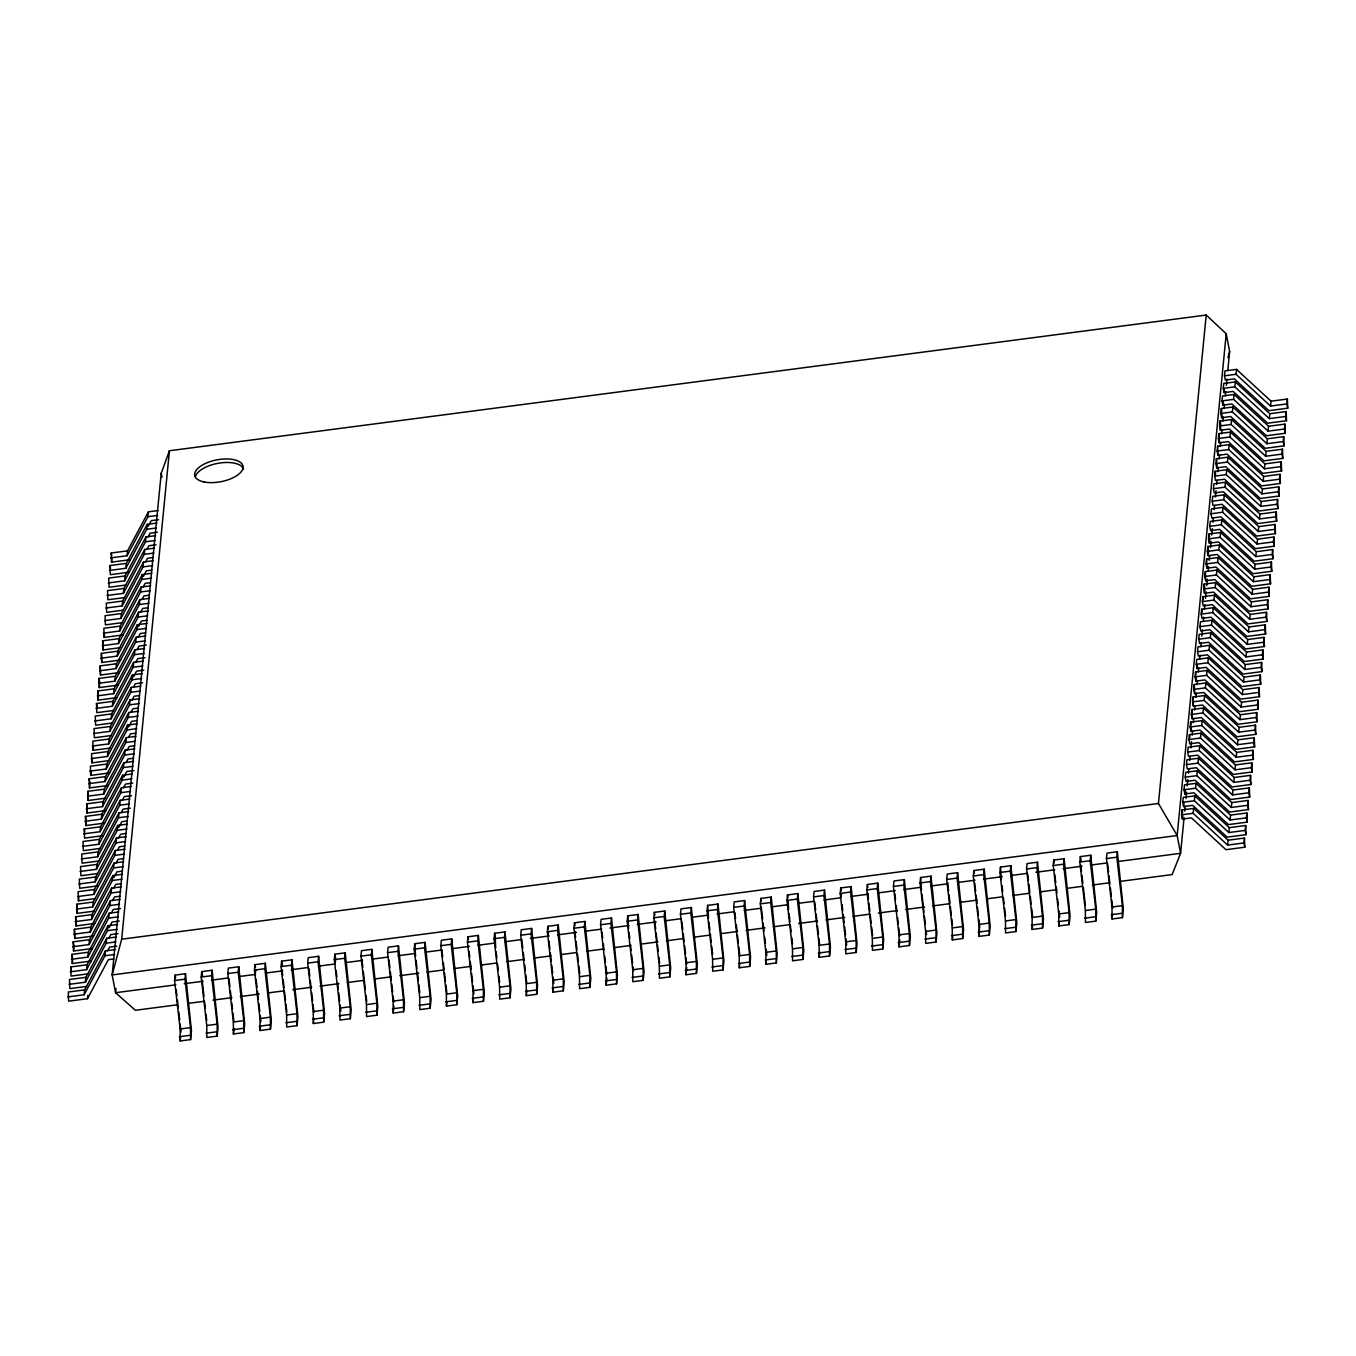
<?xml version="1.0" encoding="UTF-8"?>
<svg xmlns="http://www.w3.org/2000/svg" width="1356" height="1356" viewBox="0 0 1356 1356"><rect width="100%" height="100%" fill="white"/><g stroke="black" fill="none" stroke-linecap="round" stroke-linejoin="round"><path stroke-width="1.5" d="M113.768 958.946L108.344 959.658L87.479 998.694L68.614 1001.169L68.275 992.016L84.631 989.863L105.497 950.827L115.124 949.573M86.598 986.422L69.851 988.626L69.512 979.473L85.852 977.32L106.717 938.284L116.345 937.03M87.835 973.879L71.071 976.083L70.732 966.93L87.072 964.777L107.938 925.741L117.565 924.487M91.157 961.065L72.309 963.54L71.953 954.37L88.309 952.234L109.175 913.198L118.803 911.944M92.377 948.522L73.529 950.997L73.19 941.827L89.53 939.691L110.395 900.655L120.023 899.401M93.598 935.979L74.75 938.454L74.41 929.284L90.75 927.148L111.616 888.112L121.26 886.858M94.835 923.436L75.987 925.911L75.631 916.741L91.988 914.605L112.853 875.569L122.481 874.315M93.971 911.164L77.207 913.368L76.868 904.198L93.208 902.062L114.073 863.026L123.701 861.772M95.191 898.621L78.428 900.825L78.089 891.655L94.445 889.519L115.311 850.483L124.938 849.229M98.513 885.807L79.665 888.282L79.326 879.112L95.666 876.976L116.531 837.94L126.159 836.686M97.649 873.535L80.885 875.739L80.546 866.569L96.886 864.433L117.752 825.397L127.379 824.143M98.869 860.992L82.106 863.196L81.767 854.026L98.124 851.89L118.989 812.854L128.617 811.6M100.09 848.449L83.343 850.653L83.004 841.483L99.344 839.347L120.209 800.311L129.837 799.057M103.412 835.635L84.564 838.11L84.225 828.94L100.564 826.804L121.43 787.768L131.074 786.514M104.649 823.092L85.801 825.567L85.445 816.397L101.802 814.261L122.667 775.225L132.295 773.971M105.87 810.549L87.021 813.024L86.682 803.854L103.022 801.718L123.888 762.682L133.515 761.428M105.005 798.277L88.242 800.481L87.903 791.311L104.243 789.175L125.108 750.139L134.752 748.885M108.327 785.463L89.479 787.938L89.123 778.768L105.48 776.632L126.345 737.596L135.973 736.342M109.548 772.92L90.699 775.395L90.36 766.225L106.7 764.089L127.566 725.053L137.193 723.799M108.683 760.648L91.92 762.852L91.581 753.682L107.938 751.546L128.803 712.51L138.431 711.256M109.904 748.105L93.157 750.309L92.818 741.139L109.158 739.003L130.023 699.967L139.651 698.713M111.141 735.562L94.378 737.749L94.039 728.596L110.378 726.46L131.244 687.424L140.871 686.17M112.362 723.019L95.615 725.206L95.259 716.053L111.616 713.917L132.481 674.881L142.109 673.627M113.582 710.476L96.835 712.663L96.496 703.51L112.836 701.374L133.702 662.338L143.329 661.084M116.904 697.662L98.056 700.12L97.717 690.967L114.057 688.831L134.922 649.795L144.567 648.541M118.142 685.119L99.293 687.577L98.937 678.424L115.294 676.288L136.159 637.252L145.787 635.981M119.362 672.576L100.513 675.034L100.175 665.881L116.514 663.745L137.38 624.709L147.007 623.438M120.582 660.033L101.734 662.491L101.395 653.338L117.735 651.202L138.6 612.166L148.245 610.895M119.718 647.761L102.971 649.948L102.615 640.795L118.972 638.659L139.838 599.623L149.465 598.352M123.04 634.947L104.192 637.405L103.853 628.252L120.192 626.116L141.058 587.08L150.686 585.809M122.176 622.675L105.412 624.862L105.073 615.709L121.43 613.573L142.295 574.537L151.923 573.266M123.396 610.132L106.649 612.319L106.31 603.166L122.65 601.03L143.516 561.994L153.143 560.723M124.633 597.589L107.87 599.776L107.531 590.623L123.871 588.487L144.736 549.451L154.364 548.18M125.854 585.046L109.107 587.233L108.751 578.08L125.108 575.944L145.973 536.908L155.601 535.637M129.176 572.232L110.328 574.69L109.989 565.537L126.328 563.401L147.194 524.365L156.821 523.094M130.396 559.689L111.548 562.147L111.209 552.994L127.549 550.858L148.414 511.822L158.059 510.551M72.309 963.54L72.614 960.268M73.529 950.997L73.851 947.725M74.75 938.454L74.41 929.284M75.987 925.911L75.631 916.741M77.207 913.368L76.868 904.198M78.428 900.825L78.75 897.553M85.801 825.567L86.106 822.295M87.021 813.024L86.682 803.854M88.242 800.481L87.903 791.311M89.479 787.938L89.801 784.666M90.699 775.395L91.022 772.123M91.92 762.852L92.242 759.58M93.157 750.309L93.479 747.037M98.056 700.12L98.378 696.865M99.293 687.577L99.598 684.322M100.513 675.034L100.175 665.881M101.734 662.491L101.395 653.338M102.971 649.948L103.293 646.693M104.192 637.405L104.514 634.15M111.548 562.147L111.87 558.892M67.8 996.897L84.14 994.762L84.631 989.863M69.02 984.354L85.377 982.219L85.852 977.32M70.258 971.811L86.598 969.676L87.072 964.777M71.478 959.268L87.818 957.133L88.309 952.234M72.699 946.725L89.055 944.59L89.53 939.691M73.936 934.182L90.276 932.047L90.75 927.148M75.156 921.639L91.513 919.504L91.988 914.605M76.394 909.096L92.733 906.961L93.208 902.062M77.614 896.553L93.954 894.418L94.445 889.519M78.834 884.01L95.191 881.875L95.666 876.976M80.072 871.467L96.412 869.332L96.886 864.433M81.292 858.924L97.632 856.789L98.124 851.89M82.513 846.381L98.869 844.246L99.344 839.347M83.75 833.838L100.09 831.703L100.564 826.804M84.97 821.295L101.31 819.16L101.802 814.261M86.191 808.752L102.547 806.617L103.022 801.718M87.428 796.209L103.768 794.074L104.243 789.175M88.648 783.666L105.005 781.531L105.48 776.632M89.886 771.123L106.226 768.988L106.7 764.089M91.106 758.58L107.446 756.445L107.938 751.546M92.327 746.037L108.683 743.902L109.158 739.003M93.564 733.494L109.904 731.342L110.378 726.46M94.784 720.951L111.124 718.799L111.616 713.917M96.005 708.408L112.362 706.256L112.836 701.374M97.242 695.865L113.582 693.713L114.057 688.831M98.463 683.322L114.819 681.17L115.294 676.288M99.683 670.779L116.04 668.627L116.514 663.745M100.92 658.236L117.26 656.084L117.735 651.202M102.141 645.693L118.497 643.541L118.972 638.659M103.378 633.15L119.718 630.998L120.192 626.116M104.598 620.607L120.938 618.455L121.43 613.573M105.819 608.064L122.176 605.912L122.65 601.03M107.056 595.504L123.396 593.369L123.871 588.487M108.277 582.961L124.616 580.826L125.108 575.944M109.497 570.418L125.854 568.283L126.328 563.401M110.734 557.875L127.074 555.74L127.549 550.858M87.479 998.694L87.784 995.44M84.14 994.762L105.005 955.726L105.497 950.827M85.377 982.219L106.243 943.183L106.717 938.284M86.598 969.676L107.463 930.64L107.938 925.741M87.818 957.133L108.683 918.097L109.175 913.198M89.055 944.59L109.921 905.554L110.395 900.655M90.276 932.047L111.141 893.011L111.616 888.112M91.513 919.504L112.379 880.468L112.853 875.569M92.733 906.961L113.599 867.925L114.073 863.026M93.954 894.418L114.819 855.382L115.311 850.483M95.191 881.875L116.057 842.839L116.531 837.94M96.412 869.332L117.277 830.296L117.752 825.397M97.632 856.789L118.497 817.753L118.989 812.854M98.869 844.246L119.735 805.21L120.209 800.311M100.09 831.703L120.955 792.667L121.43 787.768M101.31 819.16L122.176 780.124L122.667 775.225M102.547 806.617L123.413 767.581L123.888 762.682M103.768 794.074L124.633 755.038L125.108 750.139M105.005 781.531L125.871 742.495L126.345 737.596M106.226 768.988L127.091 729.952L127.566 725.053M107.446 756.445L128.312 717.409L128.803 712.51M108.683 743.902L129.549 704.866L130.023 699.967M109.904 731.342L130.769 692.323L131.244 687.424M111.124 718.799L131.99 679.78L132.481 674.881M112.362 706.256L133.227 667.237L133.702 662.338M113.582 693.713L134.447 654.677L134.922 649.795M114.819 681.17L135.685 642.134L136.159 637.252M116.04 668.627L136.905 629.591L137.38 624.709M117.26 656.084L138.126 617.048L138.6 612.166M118.497 643.541L139.363 604.505L139.838 599.623M119.718 630.998L140.583 591.962L141.058 587.08M120.938 618.455L141.804 579.419L142.295 574.537M122.176 605.912L143.041 566.876L143.516 561.994M123.396 593.369L144.261 554.333L144.736 549.451M124.616 580.826L145.482 541.79L145.973 536.908M125.854 568.283L146.719 529.247L147.194 524.365M127.074 555.74L147.94 516.704L148.414 511.822M1227.79 370.561L1229.638 351.577L1226.231 333.796L1206.213 315.05L169.432 450.751L161.228 473.21L112.158 974.93L115.582 992.711L135.363 1010.288L177.348 1004.796M116.006 988.507L115.582 992.711L175.839 984.829M1226.231 333.796L1177.161 835.533L112.158 974.93L121.667 939.2L169.432 450.751M174.585 980.541L175.11 975.1L185.501 973.727L191.45 1030.713L190.569 1039.594L180.195 1040.95L180.128 1028.984L174.585 980.541L184.958 979.185L185.501 973.727M180.195 1040.95L180.534 1037.408M190.569 1039.594L190.501 1027.628L184.958 979.185M201.197 977.049L201.739 971.608L212.112 970.252L218.062 1027.238L217.197 1036.12L206.824 1037.476L206.739 1025.509L201.197 977.049L211.587 975.693L212.112 970.252M217.197 1036.12L217.13 1024.153L211.587 975.693M227.825 973.574L228.367 968.116L238.741 966.76L244.69 1023.746L243.826 1032.628L233.435 1033.984L233.368 1022.017L227.825 973.574L238.215 972.201L238.741 966.76M233.435 1033.984L233.961 1028.662M243.826 1032.628L243.758 1020.661L238.215 972.201M254.453 970.082L254.979 964.641L265.369 963.285L271.319 1020.271L270.454 1029.136L260.064 1030.509L259.996 1018.542L254.453 970.082L264.844 968.726L265.369 963.285M255.386 973.167L255.674 970.32M260.064 1030.509L260.42 1026.95M270.454 1029.136L270.386 1017.17L264.844 968.726M281.082 966.591L281.607 961.15L291.998 959.794L297.947 1016.78L297.083 1025.661L286.692 1027.017L286.625 1015.051L281.082 966.591L291.455 965.235L291.998 959.794M297.083 1025.661L296.998 1013.695L291.455 965.235M307.71 963.116L308.236 957.675L318.626 956.302L324.576 1013.288L323.694 1022.17L313.321 1023.526L313.253 1011.559L307.71 963.116L318.084 961.76L318.626 956.302M313.321 1023.526L313.829 1018.203M323.694 1022.17L323.626 1010.203L318.084 961.76M334.322 959.624L334.864 954.183L345.238 952.827L351.187 1009.813L350.323 1018.695L339.932 1020.051L339.864 1008.084L334.322 959.624L344.712 958.268L345.238 952.827M335.271 962.709L335.542 959.878M350.323 1018.695L350.255 1006.728L344.712 958.268M360.95 956.15L361.493 950.692L371.866 949.336L377.816 1006.322L376.951 1015.203L366.561 1016.559L366.493 1004.593L360.95 956.15L371.341 954.777L371.866 949.336M376.951 1015.203L376.883 1003.237L371.341 954.777M387.579 952.658L388.104 947.217L398.495 945.861L404.444 1002.847L403.579 1011.712L393.189 1013.085L393.121 1001.118L387.579 952.658L397.969 951.302L398.495 945.861M393.189 1013.085L393.884 1005.966M403.579 1011.712L403.512 999.745L397.969 951.302M414.207 949.166L414.733 943.725L425.123 942.369L431.072 999.355L430.191 1008.237L419.818 1009.593L419.75 997.626L414.207 949.166L424.581 947.81L425.123 942.369M430.191 1008.237L430.123 996.27L424.581 947.81M440.836 945.691L441.361 940.233L451.751 938.877L457.684 995.863L456.819 1004.745L446.446 1006.101L446.378 994.134L440.836 945.691L451.209 944.335L451.751 938.877M446.446 1006.101L446.785 1002.559M456.819 1004.745L456.752 992.778L451.209 944.335M467.447 942.2L467.99 936.759L478.363 935.403L484.312 992.389L483.448 1001.27L473.058 1002.626L472.99 990.66L467.447 942.2L477.837 940.844L478.363 935.403M473.058 1002.626L473.414 999.067M483.448 1001.27L483.38 989.304L477.837 940.844M494.076 938.708L494.618 933.267L504.991 931.911L510.941 988.897L510.076 997.779L499.686 999.135L499.618 987.168L494.076 938.708L504.466 937.352L504.991 931.911M495.296 938.962L495.703 947.861M510.076 997.779L510.009 985.812L504.466 937.352M520.704 935.233L521.229 929.792L531.62 928.419L537.569 985.405L536.705 994.287L526.314 995.66L526.247 983.693L520.704 935.233L531.077 933.877L531.62 928.419M526.314 995.66L526.84 990.321M536.705 994.287L536.637 982.32L531.077 933.877M547.332 931.742L547.858 926.301L558.248 924.945L564.198 981.93L563.316 990.812L552.943 992.168L552.875 980.202L547.332 931.742L557.706 930.385L558.248 924.945M548.265 934.826L548.536 931.996M552.943 992.168L553.282 988.609M563.316 990.812L563.249 978.846L557.706 930.385M573.944 928.267L574.486 922.809L584.86 921.453L590.809 978.439L589.945 987.321L579.571 988.677L579.504 976.71L573.944 928.267L584.334 926.894L584.86 921.453M589.945 987.321L589.877 975.354L584.334 926.894M600.572 924.775L601.115 919.334L611.488 917.978L617.438 974.964L616.573 983.846L606.183 985.202L606.115 973.235L600.572 924.775L610.963 923.419L611.488 917.978M606.183 985.202L606.878 978.1M616.573 983.846L616.505 971.879L610.963 923.419M627.201 921.283L627.726 915.842L638.117 914.486L644.066 971.472L643.202 980.354L632.811 981.71L632.744 969.743L627.201 921.283L637.591 919.927L638.117 914.486M643.202 980.354L643.134 968.387L637.591 919.927M653.829 917.809L654.355 912.368L664.745 910.995L670.695 967.981L669.83 976.862L659.44 978.235L659.372 966.252L653.829 917.809L664.203 916.453L664.745 910.995M669.83 976.862L669.745 964.896L664.203 916.453M680.458 914.317L680.983 908.876L691.374 907.52L697.323 964.506L696.442 973.388L686.068 974.744L686 962.777L680.458 914.317L690.831 912.961L691.374 907.52M686.068 974.744L686.763 967.642M696.442 973.388L696.374 961.421L690.831 912.961M707.069 910.842L707.612 905.384L717.985 904.028L723.935 961.014L723.07 969.896L712.697 971.252L712.612 959.285L707.069 910.842L717.46 909.469L717.985 904.028M723.07 969.896L723.002 957.929L717.46 909.469M733.698 907.35L734.24 901.91L744.614 900.553L750.563 957.539L749.699 966.421L739.308 967.777L739.24 955.811L733.698 907.35L744.088 905.994L744.614 900.553M739.308 967.777L739.664 964.218M749.699 966.421L749.631 954.438L744.088 905.994M760.326 903.859L760.852 898.418L771.242 897.062L777.191 954.048L776.327 962.93L765.937 964.285L765.869 952.319L760.326 903.859L770.716 902.503L771.242 897.062M765.937 964.285L766.293 960.743M776.327 962.93L776.259 950.963L770.716 902.503M786.955 900.384L787.48 894.943L797.87 893.57L803.82 950.556L802.938 959.438L792.565 960.811L792.497 948.827L786.955 900.384L797.328 899.028L797.87 893.57M788.158 900.621L788.582 909.52M802.938 959.438L802.871 947.471L797.328 899.028M813.583 896.892L814.109 891.451L824.499 890.095L830.448 947.081L829.567 955.963L819.194 957.319L819.126 945.352L813.583 896.892L823.956 895.536L824.499 890.095M819.194 957.319L819.702 951.997M829.567 955.963L829.499 943.996L823.956 895.536M840.195 893.418L840.737 887.96L851.11 886.604L857.06 943.59L856.195 952.471L845.805 953.827L845.737 941.861L840.195 893.418L850.585 892.045L851.11 886.604M841.144 896.502L841.415 893.655M856.195 952.471L856.128 940.505L850.585 892.045M866.823 889.926L867.365 884.485L877.739 883.129L883.688 940.115L882.824 948.997L872.433 950.353L872.366 938.386L866.823 889.926L877.213 888.57L877.739 883.129M882.824 948.997L882.756 937.013L877.213 888.57M893.451 886.434L893.977 880.993L904.367 879.637L910.317 936.623L909.452 945.505L899.062 946.861L898.994 934.894L893.451 886.434L903.842 885.078L904.367 879.637M899.062 946.861L899.757 939.759M909.452 945.505L909.384 933.538L903.842 885.078M920.08 882.959L920.605 877.518L930.996 876.145L936.945 933.131L936.064 942.013L925.69 943.386L925.623 931.403L920.08 882.959L930.453 881.603L930.996 876.145M936.064 942.013L935.996 930.047L930.453 881.603M946.691 879.468L947.234 874.027L957.624 872.671L963.557 929.657L962.692 938.538L952.319 939.894L952.251 927.928L946.691 879.468L957.082 878.112L957.624 872.671M952.319 939.894L952.658 936.335M962.692 938.538L962.624 926.572L957.082 878.112M973.32 875.993L973.862 870.535L984.236 869.179L990.185 926.165L989.321 935.047L978.93 936.403L978.863 924.436L973.32 875.993L983.71 874.62L984.236 869.179M978.93 936.403L979.625 929.301M989.321 935.047L989.253 923.08L983.71 874.62M999.948 872.501L1000.474 867.06L1010.864 865.704L1016.814 922.69L1015.949 931.572L1005.559 932.928L1005.491 920.961L999.948 872.501L1010.339 871.145L1010.864 865.704M1015.949 931.572L1015.881 919.588L1010.339 871.145M1026.577 869.01L1027.102 863.569L1037.493 862.213L1043.442 919.198L1042.578 928.08L1032.187 929.436L1032.119 917.47L1026.577 869.01L1036.95 867.654L1037.493 862.213M1032.187 929.436L1032.526 925.894M1042.578 928.08L1042.51 916.114L1036.95 867.654M1053.205 865.535L1053.731 860.094L1064.121 858.721L1070.07 915.707L1069.189 924.589L1058.816 925.945L1058.748 913.978L1053.205 865.535L1063.579 864.179L1064.121 858.721M1058.816 925.945L1059.155 922.402M1069.189 924.589L1069.121 912.622L1063.579 864.179M1079.817 862.043L1080.359 856.602L1090.733 855.246L1096.682 912.232L1095.818 921.114L1085.444 922.47L1085.376 910.503L1079.817 862.043L1090.207 860.687L1090.733 855.246M1095.818 921.114L1095.75 909.147L1090.207 860.687M1106.445 858.568L1106.988 853.11L1117.361 851.754L1123.31 908.74L1122.446 917.622L1112.056 918.978L1111.988 907.011L1106.445 858.568L1116.835 857.195L1117.361 851.754M1112.056 918.978L1112.581 913.656M1122.446 917.622L1122.378 905.655L1116.835 857.195M1119.683 881.451L1172.143 874.586L1180.584 853.314L1177.161 835.533L1158.448 803.481L1206.213 315.05M1181.568 814.803L1182.042 809.922L1193.602 808.413L1228.095 840.195L1244.452 838.059L1244.791 847.212L1225.943 849.687L1191.432 817.888L1182.381 819.075L1181.568 814.803L1193.127 813.295L1227.621 845.093L1243.977 842.94L1244.452 838.059M1182.788 802.26L1183.263 797.379L1194.822 795.87L1229.333 827.652L1245.672 825.516L1246.011 834.669L1227.163 837.144L1192.67 805.345L1183.619 806.532L1182.788 802.26L1194.348 800.752L1228.841 832.55L1245.198 830.397L1245.672 825.516M1184.008 789.717L1184.5 784.836L1196.043 783.327L1230.553 815.109L1246.893 812.973L1247.249 822.126L1228.4 824.601L1193.89 792.802L1184.839 793.989L1184.008 789.717L1195.568 788.209L1230.078 820.007L1246.418 817.854L1246.893 812.973M1185.246 777.174L1185.72 772.293L1197.28 770.784L1231.773 802.566L1248.13 800.43L1248.469 809.583L1229.621 812.058L1195.111 780.259L1186.059 781.446L1185.246 777.174L1196.806 775.666L1231.299 807.464L1247.656 805.311L1248.13 800.43M1186.466 764.631L1186.941 759.75L1198.501 758.241L1233.011 790.023L1249.351 787.887L1249.69 797.04L1230.841 799.515L1196.348 767.716L1187.297 768.903L1186.466 764.631L1198.026 763.123L1232.536 794.921L1248.876 792.768L1249.351 787.887M1187.703 752.088L1188.178 747.207L1199.738 745.698L1234.231 777.48L1250.588 775.344L1250.927 784.497L1232.079 786.972L1197.568 755.173L1188.517 756.36L1187.703 752.088L1199.246 750.58L1233.757 782.378L1250.096 780.225L1250.588 775.344M1188.924 739.545L1189.398 734.664L1200.958 733.155L1235.469 764.937L1251.808 762.801L1252.147 771.954L1233.299 774.429L1198.789 742.63L1189.737 743.817L1188.924 739.545L1200.484 738.037L1234.977 769.835L1251.334 767.682L1251.808 762.801M1190.144 727.002L1190.619 722.121L1202.179 720.612L1236.689 752.394L1253.029 750.258L1253.385 759.411L1234.519 761.886L1200.026 730.087L1190.975 731.274L1190.144 727.002L1201.704 725.494L1236.214 757.275L1252.554 755.139L1253.029 750.258M1191.382 714.459L1191.856 709.578L1203.416 708.052L1237.909 739.851L1254.266 737.715L1254.605 746.868L1235.757 749.343L1201.247 717.544L1192.195 718.731L1191.382 714.459L1202.925 712.951L1237.435 744.732L1253.775 742.596L1254.266 737.715M1192.602 701.916L1193.077 697.035L1204.637 695.509L1239.147 727.308L1255.487 725.172L1255.825 734.325L1236.977 736.8L1202.484 705.001L1193.416 706.188L1192.602 701.916L1204.162 700.408L1238.655 732.189L1255.012 730.053L1255.487 725.172M1193.822 689.373L1194.314 684.492L1205.857 682.966L1240.367 714.765L1256.707 712.629L1257.063 721.782L1238.214 724.257L1203.704 692.458L1194.653 693.645L1193.822 689.373L1205.382 687.865L1239.893 719.646L1256.232 717.51L1256.707 712.629M1195.06 676.83L1195.534 671.949L1207.094 670.423L1241.588 702.222L1257.944 700.086L1258.283 709.239L1239.435 711.697L1204.925 679.915L1195.873 681.102L1195.06 676.83L1206.62 675.322L1241.113 707.103L1257.47 704.967L1257.944 700.086M1196.28 664.287L1196.755 659.406L1208.315 657.88L1242.825 689.679L1259.165 687.543L1259.504 696.696L1240.655 699.154L1206.162 667.372L1197.111 668.559L1196.28 664.287L1207.84 662.779L1242.35 694.56L1258.69 692.424L1259.165 687.543M1197.501 651.744L1197.992 646.863L1209.535 645.337L1244.045 677.136L1260.385 675L1260.741 684.153L1241.893 686.611L1207.382 654.829L1198.331 656.016L1197.501 651.744L1209.06 650.236L1243.571 682.017L1259.91 679.881L1260.385 675M1198.738 639.201L1199.213 634.32L1210.772 632.794L1245.266 664.593L1261.622 662.457L1261.961 671.61L1243.113 674.068L1208.603 642.286L1199.552 643.473L1198.738 639.201L1210.298 637.693L1244.791 669.474L1261.148 667.338L1261.622 662.457M1199.958 626.658L1200.433 621.777L1211.993 620.251L1246.503 652.05L1262.843 649.897L1263.182 659.067L1244.333 661.525L1209.84 629.743L1200.789 630.93L1199.958 626.658L1211.518 625.15L1246.028 656.931L1262.368 654.795L1262.843 649.897M1201.196 614.115L1201.67 609.234L1213.23 607.708L1247.723 639.507L1264.08 637.354L1264.419 646.524L1245.571 648.982L1211.061 617.2L1202.009 618.387L1201.196 614.115L1212.739 612.607L1247.249 644.388L1263.589 642.252L1264.08 637.354M1202.416 601.572L1202.891 596.691L1214.451 595.165L1248.961 626.964L1265.301 624.811L1265.64 633.981L1246.791 636.439L1212.281 604.657L1203.23 605.844L1202.416 601.572L1213.976 600.064L1248.469 631.845L1264.826 629.709L1265.301 624.811M1203.636 589.029L1204.128 584.148L1215.671 582.622L1250.181 614.421L1266.521 612.268L1266.877 621.438L1248.012 623.896L1213.518 592.114L1204.467 593.301L1203.636 589.029L1215.196 587.521L1249.707 619.302L1266.046 617.166L1266.521 612.268M1204.874 576.486L1205.348 571.605L1216.908 570.079L1251.402 601.878L1267.758 599.725L1268.097 608.895L1249.249 611.353L1214.739 579.571L1205.687 580.758L1204.874 576.486L1216.417 574.978L1250.927 606.759L1267.267 604.623L1267.758 599.725M1206.094 563.943L1206.569 559.045L1218.129 557.536L1252.639 589.335L1268.979 587.182L1269.318 596.352L1250.469 598.81L1215.976 567.028L1206.925 568.215L1206.094 563.943L1217.654 562.435L1252.147 594.216L1268.504 592.08L1268.979 587.182M1207.315 551.4L1207.806 546.502L1219.349 544.993L1253.859 576.792L1270.199 574.639L1270.555 583.809L1251.707 586.267L1217.196 554.485L1208.145 555.672L1207.315 551.4L1218.875 549.892L1253.385 581.673L1269.725 579.537L1270.199 574.639M1208.552 538.857L1209.027 533.959L1220.586 532.45L1255.08 564.249L1271.436 562.096L1271.775 571.266L1252.927 573.724L1218.417 541.942L1209.366 543.129L1208.552 538.857L1220.112 537.349L1254.605 569.13L1270.962 566.994L1271.436 562.096M1209.772 526.314L1210.247 521.416L1221.807 519.907L1256.317 551.706L1272.657 549.553L1272.996 558.723L1254.147 561.181L1219.654 529.399L1210.603 530.586L1209.772 526.314L1221.332 524.806L1255.842 556.587L1272.182 554.451L1272.657 549.553M1210.993 513.771L1211.484 508.873L1223.044 507.364L1257.537 539.163L1273.894 537.01L1274.233 546.18L1255.385 548.638L1220.875 516.856L1211.823 518.043L1210.993 513.771L1222.553 512.263L1257.063 544.044L1273.403 541.908L1273.894 537.01M1212.23 501.228L1212.705 496.33L1224.265 494.821L1258.758 526.62L1275.115 524.467L1275.454 533.637L1256.605 536.095L1222.095 504.313L1213.044 505.5L1212.23 501.228L1223.79 499.72L1258.283 531.501L1274.64 529.365L1275.115 524.467M1213.45 488.685L1213.925 483.787L1225.485 482.278L1259.995 514.06L1276.335 511.924L1276.674 521.094L1257.826 523.552L1223.332 491.77L1214.281 492.957L1213.45 488.685L1225.01 487.177L1259.521 518.958L1275.86 516.822L1276.335 511.924M1214.688 476.142L1215.162 471.244L1226.722 469.735L1261.216 501.517L1277.572 499.381L1277.911 508.551L1259.063 511.009L1224.553 479.227L1215.501 480.414L1214.688 476.142L1226.231 474.634L1260.741 506.415L1277.081 504.279L1277.572 499.381M1215.908 463.599L1216.383 458.701L1227.943 457.192L1262.453 488.974L1278.793 486.838L1279.132 496.008L1260.283 498.466L1225.773 466.684L1216.722 467.871L1215.908 463.599L1227.468 462.091L1261.961 493.872L1278.318 491.736L1278.793 486.838M1217.129 451.056L1217.62 446.158L1229.163 444.649L1263.673 476.431L1280.013 474.295L1280.369 483.465L1261.504 485.923L1227.011 454.141L1217.959 455.328L1217.129 451.056L1228.689 449.548L1263.199 481.329L1279.539 479.193L1280.013 474.295M1218.366 438.513L1218.841 433.615L1230.4 432.106L1264.894 463.888L1281.251 461.752L1281.59 470.922L1262.741 473.38L1228.231 441.598L1219.18 442.785L1218.366 438.513L1229.909 437.005L1264.419 468.786L1280.759 466.65L1281.251 461.752M1219.586 425.97L1220.061 421.072L1231.621 419.563L1266.131 451.345L1282.471 449.209L1282.81 458.379L1263.962 460.837L1229.468 429.055L1220.417 430.242L1219.586 425.97L1231.146 424.462L1265.64 456.243L1281.996 454.107L1282.471 449.209M1220.807 413.427L1221.298 408.529L1232.841 407.02L1267.352 438.802L1283.691 436.666L1284.047 445.836L1265.199 448.294L1230.689 416.512L1221.637 417.699L1220.807 413.427L1232.367 411.919L1266.877 443.7L1283.217 441.564L1283.691 436.666M1222.044 400.884L1222.519 395.986L1234.079 394.477L1268.572 426.259L1284.929 424.123L1285.268 433.276L1266.419 435.751L1231.909 403.969L1222.858 405.156L1222.044 400.884L1233.604 399.376L1268.097 431.157L1284.454 429.021L1284.929 424.123M1223.265 388.341L1223.739 383.443L1235.299 381.934L1269.809 413.716L1286.149 411.58L1286.488 420.733L1267.64 423.208L1233.146 391.426L1224.095 392.613L1223.265 388.341L1234.824 386.833L1269.335 418.614L1285.674 416.478L1286.149 411.58M1224.502 375.798L1224.977 370.9L1236.536 369.391L1271.03 401.173L1287.386 399.037L1287.725 408.19L1268.877 410.665L1234.367 378.883L1225.315 380.07L1224.502 375.798L1236.045 374.29L1270.555 406.071L1286.895 403.935L1287.386 399.037M1182.381 819.075L1182.703 815.82M1183.619 806.532L1183.924 803.277M1184.839 793.989L1185.161 790.734M1190.975 731.274L1191.297 728.019M1192.195 718.731L1191.856 709.578M1193.416 706.188L1193.077 697.035M1194.653 693.645L1194.314 684.492M1195.873 681.102L1196.195 677.847M1197.111 668.559L1197.416 665.304M1204.467 593.301L1204.789 590.03M1205.687 580.758L1205.348 571.605M1206.925 568.215L1206.569 559.045M1208.145 555.672L1208.62 550.773M1209.366 543.129L1209.688 539.858M1216.722 467.871L1217.044 464.6M1217.959 455.328L1217.62 446.158M1219.18 442.785L1218.841 433.615M1220.417 430.242L1220.722 426.971M1221.637 417.699L1221.959 414.428M1222.858 405.156L1223.18 401.885M1224.095 392.613L1224.4 389.341M1184.093 817.482L1180.584 853.314L1117.649 861.552M1184.703 811.159L1185.11 806.939M1185.941 798.498L1186.568 792.175M1187.178 785.853L1187.805 779.53M1188.415 773.208L1188.822 768.988M1189.653 760.563L1190.06 756.343M1190.89 747.902L1191.5 741.579M1192.127 735.257L1192.534 731.037M1193.365 722.612L1193.772 718.392M1194.602 709.968L1195.009 705.747M1195.839 697.306L1196.246 693.102M1197.077 684.661L1197.484 680.441M1198.314 672.017L1198.721 667.796M1199.552 659.372L1199.958 655.151M1200.789 646.71L1201.196 642.507M1201.823 636.184L1202.433 629.845M1203.264 621.421L1203.67 617.2M1204.501 608.776L1204.908 604.556M1205.518 598.233L1206.145 591.911M1206.755 585.589L1207.382 579.266M1208.213 570.825L1208.62 566.605M1209.23 560.282L1209.654 556.062M1210.467 547.638L1211.094 541.315M1211.705 534.993L1212.332 528.67M1212.942 522.331L1213.366 518.128M1214.179 509.687L1214.603 505.466M1215.417 497.042L1216.044 490.719M1216.654 484.397L1217.078 480.177M1217.891 471.735L1218.315 467.532M1219.129 459.091L1219.553 454.887M1220.366 446.446L1220.79 442.225M1221.603 433.801L1222.01 429.581M1222.841 421.157L1223.248 416.936M1224.078 408.495L1224.485 404.291M1225.315 395.85L1225.722 391.63M1226.349 385.307L1226.96 378.985M1193.127 813.295L1193.602 808.413M1194.348 800.752L1194.822 795.87M1195.568 788.209L1196.043 783.327M1196.806 775.666L1197.28 770.784M1198.026 763.123L1198.501 758.241M1199.246 750.58L1199.738 745.698M1200.484 738.037L1200.958 733.155M1201.704 725.494L1202.179 720.612M1202.925 712.951L1203.416 708.052M1204.162 700.408L1204.637 695.509M1205.382 687.865L1205.857 682.966M1206.62 675.322L1207.094 670.423M1207.84 662.779L1208.315 657.88M1209.06 650.236L1209.535 645.337M1210.298 637.693L1210.772 632.794M1211.518 625.15L1211.993 620.251M1212.739 612.607L1213.23 607.708M1213.976 600.064L1214.451 595.165M1215.196 587.521L1215.671 582.622M1216.417 574.978L1216.908 570.079M1217.654 562.435L1218.129 557.536M1218.875 549.892L1219.349 544.993M1220.112 537.349L1220.586 532.45M1221.332 524.806L1221.807 519.907M1222.553 512.263L1223.044 507.364M1223.79 499.72L1224.265 494.821M1225.01 487.177L1225.485 482.278M1226.231 474.634L1226.722 469.735M1227.468 462.091L1227.943 457.192M1228.689 449.548L1229.163 444.649M1229.909 437.005L1230.4 432.106M1231.146 424.462L1231.621 419.563M1232.367 411.919L1232.841 407.02M1233.604 399.376L1234.079 394.477M1234.824 386.833L1235.299 381.934M1236.045 374.29L1236.536 369.391M1227.621 845.093L1228.095 840.195M1228.841 832.55L1229.333 827.652M1230.078 820.007L1230.553 815.109M1231.299 807.464L1231.773 802.566M1232.536 794.921L1233.011 790.023M1233.757 782.378L1234.231 777.48M1234.977 769.835L1235.469 764.937M1236.214 757.275L1236.689 752.394M1237.435 744.732L1237.909 739.851M1238.655 732.189L1239.147 727.308M1239.893 719.646L1240.367 714.765M1241.113 707.103L1241.588 702.222M1242.35 694.56L1242.825 689.679M1243.571 682.017L1244.045 677.136M1244.791 669.474L1245.266 664.593M1246.028 656.931L1246.503 652.05M1247.249 644.388L1247.723 639.507M1248.469 631.845L1248.961 626.964M1249.707 619.302L1250.181 614.421M1250.927 606.759L1251.402 601.878M1252.147 594.216L1252.639 589.335M1253.385 581.673L1253.859 576.792M1254.605 569.13L1255.08 564.249M1255.842 556.587L1256.317 551.706M1257.063 544.044L1257.537 539.163M1258.283 531.501L1258.758 526.62M1259.521 518.958L1259.995 514.06M1260.741 506.415L1261.216 501.517M1261.961 493.872L1262.453 488.974M1263.199 481.329L1263.673 476.431M1264.419 468.786L1264.894 463.888M1265.64 456.243L1266.131 451.345M1266.877 443.7L1267.352 438.802M1268.097 431.157L1268.572 426.259M1269.335 418.614L1269.809 413.716M1270.555 406.071L1271.03 401.173M1227.926 357.679L1229.638 351.577M148.296 526.23L151.262 520.653L158.516 519.704M148.058 536.908L150.041 533.196L157.279 532.247M146.821 549.451L148.821 545.739L156.059 544.79M145.601 561.994L147.584 558.282L153.025 557.57M143.38 576.402L146.363 570.825L151.787 570.113M143.143 587.08L145.143 583.368L150.567 582.656M141.922 599.623L143.906 595.911L149.346 595.199M140.702 612.166L142.685 608.454L148.109 607.742M138.482 626.574L141.448 620.997L146.889 620.285M138.244 637.252L140.227 633.54L145.668 632.828M137.007 649.795L139.007 646.083L146.245 645.134M135.786 662.338L137.77 658.626L145.024 657.677M133.566 676.746L136.549 671.169L143.787 670.22M133.329 687.424L135.329 683.712L142.566 682.763M132.108 699.967L134.091 696.255L139.532 695.543M130.888 712.51L132.871 708.798L138.295 708.086M128.667 726.918L131.651 721.341L137.075 720.629M128.43 737.596L130.413 733.884L135.854 733.172M127.21 750.139L129.193 746.427L134.617 745.715M125.972 762.682L127.956 758.97L133.397 758.258M123.752 777.09L126.735 771.513L133.973 770.564M123.515 787.768L125.515 784.056L132.752 783.107M122.294 800.311L124.277 796.599L131.532 795.65M121.074 812.854L123.057 809.142L130.295 808.193M118.853 827.262L121.837 821.685L127.261 820.973M118.616 837.957L120.599 834.228L126.04 833.516M117.396 850.5L119.379 846.771L124.803 846.059M116.158 863.043L118.158 859.314L123.582 858.602M113.938 877.434L116.921 871.857L122.362 871.145M113.718 888.129L115.701 884.4L121.125 883.688M112.48 900.672L114.463 896.943L119.904 896.231M111.26 913.215L113.243 909.486L120.481 908.537M109.039 927.606L112.023 922.029L119.26 921.08M108.802 938.301L110.785 934.572L118.04 933.623M107.582 950.844L109.565 947.115L116.802 946.166M147.94 516.704L157.567 515.45M146.719 529.247L156.347 527.993M145.482 541.79L155.126 540.535M144.261 554.333L153.889 553.079M143.041 566.876L152.669 565.621M141.804 579.419L151.448 578.165M140.583 591.962L150.211 590.707M139.363 604.505L148.991 603.25M138.126 617.048L147.753 615.793M136.905 629.591L146.533 628.337M135.685 642.134L145.312 640.88M134.447 654.677L144.075 653.423M133.227 667.237L142.855 665.966M131.99 679.78L141.634 678.509M130.769 692.323L140.397 691.052M129.549 704.866L139.176 703.595M128.312 717.409L137.939 716.138M127.091 729.952L136.719 728.68M125.871 742.495L135.498 741.224M124.633 755.038L134.261 753.767M123.413 767.581L133.041 766.31M122.176 780.124L131.82 778.853M120.955 792.667L130.583 791.395M119.735 805.21L129.362 803.939M118.497 817.753L128.142 816.481M117.277 830.296L126.905 829.025M116.057 842.839L125.684 841.567M114.819 855.382L124.447 854.111M113.599 867.925L123.227 866.654M112.379 880.468L122.006 879.197M111.141 893.011L120.769 891.74M109.921 905.554L119.548 904.299M108.683 918.097L118.328 916.842M107.463 930.64L117.091 929.385M121.667 939.2L1158.448 803.481M106.243 943.183L115.87 941.928M105.005 955.726L114.65 954.471M184.23 983.727L203.112 981.252M211.502 980.168L228.283 977.964M238.775 976.591L255.555 974.388M266.03 973.015L282.811 970.828M291.201 969.726L307.981 967.523M318.474 966.15L335.254 963.963M345.746 962.591L362.527 960.387M373.019 959.014L387.697 957.099M398.189 955.726L414.97 953.522M425.445 952.149L442.225 949.963M452.718 948.59L469.498 946.386M477.888 945.285L494.669 943.098M505.161 941.725L521.941 939.522M530.332 938.42L549.214 935.962M557.604 934.86L576.486 932.386M584.877 931.284L601.657 929.097M610.047 927.996L628.913 925.521M637.303 924.419L656.185 921.961M664.576 920.86L681.356 918.656M691.848 917.283L708.629 915.097M717.019 913.995L733.799 911.791M744.291 910.418L761.072 908.232M771.547 906.859L788.328 904.655M798.82 903.282L813.498 901.367M823.99 899.994L840.771 897.791M851.263 896.418L868.043 894.231M878.535 892.858L895.316 890.655M903.706 889.553L920.487 887.366M930.962 885.993L947.742 883.79M958.234 882.417L975.015 880.213M983.405 879.129L1002.287 876.654M1010.678 875.552L1027.458 873.349M1035.848 872.264L1054.731 869.789M1063.121 868.688L1082.003 866.213M1090.393 865.128L1107.174 862.925M187.84 1003.423L204.62 1001.237M213.011 1000.135L231.91 997.66M240.3 996.558L259.182 994.084M267.59 992.982L284.37 990.795M292.777 989.694L311.66 987.219M320.05 986.117L338.949 983.642M347.339 982.541L364.12 980.354M374.629 978.981L391.409 976.778M399.8 975.676L418.699 973.201M427.089 972.116L443.887 969.913M454.379 968.54L471.159 966.336M481.651 964.963L496.347 963.048M506.839 961.675L523.636 959.472M534.128 958.099L550.909 955.895M561.418 954.522L576.097 952.607M586.589 951.234L603.386 949.03M613.878 947.658L630.676 945.454M641.168 944.081L657.948 941.895M666.355 940.793L683.136 938.589M693.628 937.216L710.425 935.03M720.917 933.657L737.698 931.453M746.105 930.352L764.987 927.877M773.378 926.775L790.175 924.589M798.565 923.487L817.465 921.012M825.855 919.91L844.737 917.436M853.144 916.351L869.925 914.147M878.315 913.046L897.214 910.571M905.605 909.469L924.487 906.995M932.894 905.91L949.675 903.706M960.167 902.333L976.964 900.13M987.456 898.757L1002.152 896.841M1012.644 895.468L1029.424 893.265M1039.933 891.892L1056.714 889.689M1067.206 888.316L1081.902 886.4M1092.394 885.027L1109.191 882.824M180.128 1028.984L190.501 1027.628M206.739 1025.509L217.13 1024.153M233.368 1022.017L243.758 1020.661M259.996 1018.542L270.386 1017.17M286.625 1015.051L296.998 1013.695M313.253 1011.559L323.626 1010.203M339.864 1008.084L350.255 1006.728M366.493 1004.593L376.883 1003.237M393.121 1001.118L403.512 999.745M419.75 997.626L430.123 996.27M446.378 994.134L456.752 992.778M472.99 990.66L483.38 989.304M499.618 987.168L510.009 985.812M526.247 983.693L536.637 982.32M552.875 980.202L563.249 978.846M579.504 976.71L589.877 975.354M606.115 973.235L616.505 971.879M632.744 969.743L643.134 968.387M659.372 966.252L669.745 964.896M686 962.777L696.374 961.421M712.612 959.285L723.002 957.929M739.24 955.811L749.631 954.438M765.869 952.319L776.259 950.963M792.497 948.827L802.871 947.471M819.126 945.352L829.499 943.996M845.737 941.861L856.128 940.505M872.366 938.386L882.756 937.013M898.994 934.894L909.384 933.538M925.623 931.403L935.996 930.047M952.251 927.928L962.624 926.572M978.863 924.436L989.253 923.08M1005.491 920.961L1015.881 919.588M1032.119 917.47L1042.51 916.114M1058.748 913.978L1069.121 912.622M1085.376 910.503L1095.75 909.147M1111.988 907.011L1122.378 905.655M179.365 1036.696L189.755 1035.34M205.993 1033.204L216.384 1031.848M232.622 1029.729L242.995 1028.357M259.25 1026.238L269.624 1024.882M285.862 1022.746L296.252 1021.39M312.49 1019.271L322.881 1017.915M339.119 1015.78L349.509 1014.424M365.747 1012.288L376.121 1010.932M392.376 1008.813L402.749 1007.457M418.987 1005.321L429.377 1003.965M445.615 1001.847L456.006 1000.474M472.244 998.355L482.634 996.999M498.872 994.863L509.246 993.507M525.501 991.389L535.874 990.033M552.112 987.897L562.503 986.541M578.741 984.422L589.131 983.049M605.369 980.93L615.743 979.574M631.998 977.439L642.371 976.083M658.609 973.964L669 972.608M685.238 970.472L695.628 969.116M711.866 966.998L722.256 965.625M738.495 963.506L748.868 962.15M765.123 960.014L775.496 958.658M791.735 956.539L802.125 955.183M818.363 953.048L828.753 951.692M844.991 949.573L855.382 948.2M871.62 946.081L881.993 944.725M898.248 942.59L908.622 941.233M924.86 939.115L935.25 937.759M951.488 935.623L961.879 934.267M978.117 932.148L988.507 930.775M1004.745 928.657L1015.119 927.301M1031.357 925.165L1041.747 923.809M1057.985 921.69L1068.375 920.334M1084.614 918.198L1095.004 916.842M1111.242 914.724L1121.615 913.351M1286.895 403.935L1287.725 408.19M1285.674 416.478L1286.488 420.733M1284.454 429.021L1285.268 433.276M1283.217 441.564L1284.047 445.836M1281.996 454.107L1282.81 458.379M1280.759 466.65L1281.59 470.922M1279.539 479.193L1280.369 483.465M1278.318 491.736L1279.132 496.008M1277.081 504.279L1277.911 508.551M1275.86 516.822L1276.674 521.094M1274.64 529.365L1275.454 533.637M1273.403 541.908L1274.233 546.18M1272.182 554.451L1272.996 558.723M1270.962 566.994L1271.775 571.266M1269.725 579.537L1270.555 583.809M1268.504 592.08L1269.318 596.352M1267.267 604.623L1268.097 608.895M1266.046 617.166L1266.877 621.438M1264.826 629.709L1265.64 633.981M1221.298 408.529L1221.841 411.377M1263.589 642.252L1264.419 646.524M1220.061 421.072L1220.892 425.343M1262.368 654.795L1263.182 659.067M1261.148 667.338L1261.961 671.61M1259.91 679.881L1260.741 684.153M1216.383 458.701L1216.925 461.549M1258.69 692.424L1259.504 696.696M1215.162 471.244L1215.705 474.091M1257.47 704.967L1258.283 709.239M1256.232 717.51L1257.063 721.782M1255.012 730.053L1255.825 734.325M1253.775 742.596L1254.605 746.868M1252.554 755.139L1253.385 759.411M1209.027 533.959L1209.569 536.807M1251.334 767.682L1252.147 771.954M1207.806 546.502L1208.349 549.35M1250.096 780.225L1250.927 784.497M1248.876 792.768L1249.69 797.04M1247.656 805.311L1248.469 809.583M1204.128 584.148L1204.942 588.402M1246.418 817.854L1247.249 822.126M1202.891 596.691L1203.433 599.521M1245.198 830.397L1246.011 834.669M1201.67 609.234L1202.213 612.065M1243.977 842.94L1244.791 847.212M1195.534 671.949L1196.077 674.796M1190.619 722.121L1191.178 724.968M1189.398 734.664L1189.941 737.511M1182.042 809.922L1182.585 812.769M1080.359 856.602L1081.173 860.874M1053.731 860.094L1054.273 862.925M1000.474 867.06L1001.355 879.62M973.862 870.535L974.405 873.383M920.605 877.518L921.47 890.078M867.365 884.485L867.908 887.332M840.737 887.96L841.279 890.807M787.48 894.943L788.022 897.774M760.852 898.418L761.411 901.265M707.612 905.384L708.476 917.961M654.355 912.368L654.914 915.198M627.726 915.842L628.608 928.419M574.486 922.809L575.029 925.656M547.858 926.301L548.4 929.148M494.618 933.267L495.432 937.538M467.99 936.759L468.532 939.606M414.733 943.725L415.597 956.302M334.864 954.183L335.678 958.455M281.607 961.15L282.438 965.421M161.228 473.21L161.991 477.159M254.979 964.641L255.538 967.489M201.739 971.608L202.553 975.879M111.209 552.994L111.751 555.841M109.989 565.537L110.531 568.384M175.11 975.1L175.653 977.93M102.615 640.795L103.175 643.642M98.937 678.424L99.768 682.695M97.717 690.967L98.259 693.814M96.496 703.51L97.039 706.357M89.123 778.768L89.954 783.039M85.445 816.397L86.004 819.244M84.225 828.94L84.767 831.787M73.19 941.827L74.004 946.098M71.953 954.37L72.512 957.217M70.732 966.93L71.275 969.76M1107.615 863.67L1108.547 871.738M1109.005 875.773L1109.92 883.858M1110.395 887.892L1111.31 895.977M1111.767 900.011L1112.7 908.079M1080.766 865.128L1081.461 871.196M1081.918 875.23L1082.834 883.298M1083.308 887.349L1085.376 905.52M1054.832 874.671L1055.748 882.756M1056.222 886.79L1056.9 892.841M1057.595 898.909L1058.29 904.961M1058.985 911.012L1059.68 917.08M1027.746 874.128L1028.441 880.18M1028.899 884.214L1029.814 892.299M1030.289 896.333L1031.204 904.401M1031.662 908.452L1032.594 916.52M1002.033 885.688L1002.728 891.74M1003.423 897.791L1004.118 903.859M1004.576 907.893L1005.508 915.961M974.727 883.112L975.642 891.18M976.117 895.231L977.032 903.299M977.49 907.333L978.422 915.419M978.879 919.453L979.812 927.521M947.641 882.553L948.556 890.638M949.03 894.672L949.946 902.74M950.403 906.791L951.336 914.859M951.793 918.893L952.488 924.962M921.944 894.113L924.012 912.283M924.47 916.334L925.402 924.402M926.097 930.453L926.555 934.504M894.841 893.57L895.536 899.621M896.231 905.672L896.926 911.74M897.621 917.792L898.316 923.843M898.774 927.894L899.706 935.962M867.755 893.011L868.45 899.062M868.925 903.113L869.84 911.181M870.298 915.215L871.23 923.3M871.688 927.335L872.62 935.403M842.059 904.571L842.754 910.639M843.212 914.673L844.144 922.741M844.602 926.775L845.534 934.86M845.991 938.894L846.686 944.946M814.736 901.994L815.668 910.079M816.126 914.113L817.058 922.199M817.515 926.233L818.448 934.301M818.905 938.335L819.6 944.403M789.039 913.571L789.972 921.639M790.429 925.673L791.124 931.742M791.819 937.793L792.514 943.844M761.258 906.961L762.648 919.063M763.106 923.097L764.038 931.182M764.733 937.233L765.428 943.301M766.106 949.353L766.801 955.404M734.867 912.452L735.562 918.52M736.257 924.572L736.952 930.623M737.41 934.674L738.342 942.742M738.8 946.776L739.715 954.861M708.934 921.995L709.866 930.08M710.324 934.115L711.239 942.183M711.714 946.234L712.629 954.302M681.848 921.453L682.78 929.521M683.238 933.555L684.153 941.64M684.627 945.674L685.543 953.743M686 957.794L686.695 963.845M654.762 920.893L655.694 928.962M656.151 933.013L657.067 941.081M657.541 945.115L658.236 951.183M658.914 957.234L659.609 963.285M629.065 932.453L629.76 938.505M630.455 944.573L631.133 950.624M631.608 954.658L632.523 962.743M632.998 966.777L633.455 970.811M601.979 931.894L602.674 937.962M603.369 944.013L604.047 950.064M604.742 956.133L605.437 962.184M605.895 966.218L606.827 974.303M574.893 931.352L575.588 937.403M576.046 941.437L576.961 949.522M577.436 953.556L578.351 961.624M578.809 965.675L579.741 973.744M548.96 940.895L549.875 948.963M550.35 952.997L551.265 961.082M551.722 965.116L552.655 973.201M553.112 977.235L553.807 983.286M521.874 940.335L522.789 948.42M523.263 952.454L524.179 960.523M524.636 964.557L525.331 970.625M525.789 974.659L526.721 982.727M496.177 951.895L496.855 957.963M497.55 964.014L498.245 970.065M498.94 976.134L499.635 982.185M469.074 951.353L469.769 957.404M470.244 961.438L471.159 969.523M471.617 973.557L472.549 981.625M473.007 985.659L473.939 993.745M441.988 950.793L442.683 956.844M443.378 962.913L444.073 968.964M444.531 972.998L445.463 981.083M445.921 985.117L446.853 993.185M416.072 960.336L416.987 968.404M417.445 972.455L418.377 980.524M418.834 984.558L419.767 992.643M388.969 959.777L389.901 967.862M390.359 971.896L391.291 979.964M391.748 984.015L392.681 992.083M393.138 996.118L393.833 1002.186M361.882 959.234L362.815 967.303M363.272 971.337L365.357 989.507M366.052 995.575L366.747 1001.626M336.186 970.794L336.881 976.845M337.576 982.897L338.271 988.965M338.729 992.999L339.661 1001.067M340.119 1005.118L340.814 1011.169M308.863 968.218L309.795 976.286M310.253 980.337L311.185 988.405M311.643 992.439L312.575 1000.525M313.033 1004.559L313.948 1012.627M282.014 969.676L282.709 975.744M283.167 979.778L284.099 987.846M284.557 991.897L285.472 999.965M285.947 1003.999L286.862 1012.085M256.081 979.218L257.013 987.304M257.471 991.338L258.386 999.423M258.86 1003.457L259.776 1011.525M260.233 1015.559L260.928 1021.627M228.994 978.676L229.927 986.744M230.384 990.778L231.3 998.863M231.774 1002.898L232.469 1008.949M232.927 1013L233.842 1021.068M202.146 980.134L203.993 996.287M204.688 1002.355L205.366 1008.406M206.061 1014.457L206.756 1020.526M176.212 989.677L176.907 995.745M177.365 999.779L178.28 1007.847M178.755 1011.881L179.67 1019.966M180.128 1024L181.06 1032.085M195.467 476.515A24.611 11.102 -10.9 0 1 219.469 463.057A24.611 11.102 -10.9 0 1 243.555 469.142M204.112 481.973A24.611 11.102 -10.9 0 0 242.894 468.583A24.611 11.102 -10.9 0 0 209.519 461.82A24.611 11.102 -10.9 0 0 204.112 481.973"/></g></svg>
